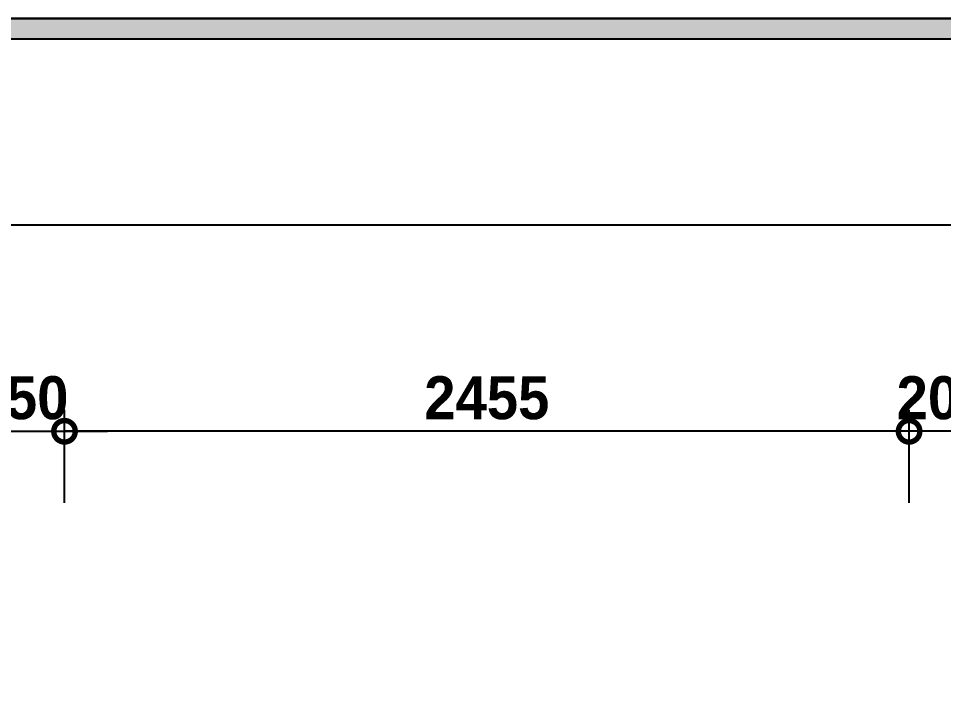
# Model space of a CAD drawing. Header units: inches. Extents: x 4138 to 127072, y -26315 to 43858.
# Drawn here: x 64750 to 67439, y 21071 to 23074 of the extents above; entities that cross this region are included whole.
import ezdxf
from ezdxf.enums import TextEntityAlignment as Align

# ---------------------------------------------------------------- set-up
doc = ezdxf.new("R2010")
doc.units = ezdxf.units.IN
doc.header["$LTSCALE"] = 50
doc.header["$MEASUREMENT"] = 0
for name, color, linetype in [('07-DIM', 5, 'Continuous'), ('07-DIM WAL', 5, 'Continuous'), ('FORM(YOURNAME)-11', 1, 'Continuous')]:
    doc.layers.add(name, color=color, linetype=linetype)
doc.styles.add('YOURNAME', font='HY울릉도M.TTF')
doc.styles.add('넥슨고딕', font='')
doc.styles.get('넥슨고딕').set_extended_font_data('NEXON Lv1 Gothic Bold', bold=True)
doc.dimstyles.new('50', dxfattribs={"dimscale": 50, "dimtxt": 2.5, "dimasz": 2.5, "dimexe": 1.25, "dimexo": 2, "dimtad": 1, "dimdec": 0, "dimtxsty": '넥슨고딕', "dimblk": 'DOTSMALL', "dimcen": 2.5, "dimclrd": 1, "dimclre": 1, "dimclrt": 2, "dimadec": 0, "dimazin": 0, "dimtfac": 1, "dimtdec": 0, "dimtix": 1, "dimtmove": 0, "dimatfit": 3, "dimldrblk": 'DOTSMALL', "dimfxl": 1.25, "dimarcsym": 0})

# ---------------------------------------------------------------- blocks, each defined once
blk = doc.blocks.new('FORM-PLAN')
at = {"layer": 'FORM(YOURNAME)-11'}
h = blk.add_hatch(color=256, dxfattribs=at)
h.dxf.hatch_style = 1
h.paths.add_polyline_path([(-71444.2, 55115.2), (10555.8, 55115.2), (10555.8, 54915.2), (-71444.2, 54915.2)])
h.paths.add_polyline_path([(-71444.2, -2084.8), (10555.8, -2084.8), (10555.8, -2284.8), (-71444.2, -2284.8)])
at = {"layer": 'Defpoints', "color": 158}
for points in [[(-71444.2, -2284.8), (10555.8, -2284.8), (10555.8, 55115.2), (-71444.2, 55115.2)], [(-69444.2, 53115.2), (-64.2, 53115.2), (-64.2, 1215.2), (-69444.2, 1215.2)]]:
    blk.add_lwpolyline(points, close=True, dxfattribs=at)
at = {"layer": 'FORM(YOURNAME)-11'}
blk.add_lwpolyline([(-71444.2, 55115.2), (10555.8, 55115.2), (10555.8, 54915.2), (-71444.2, 54915.2)], close=True, dxfattribs=at)
at = {"layer": 'FORM(YOURNAME)-11', "color": 3, "style": 'YOURNAME'}
for tag, height, p in [('1', 450.5, (9905.3, 18187.7)), ('2', 450.5, (9905.3, 17544.1)), ('3', 450.5, (9905.3, 16257)), ('4', 450.5, (9905.3, 14326.3)), ('5', 514.9, (9905.3, 12009.4)), ('6', 514.9, (9905.3, 9756.9)), ('7', 514.9, (9905.3, 7504.4)), ('8', 514.9, (9905.3, 5251.9)), ('9', 514.9, (9905.3, 2999.4)), ('10', 514.9, (5655, 811.3)), ('11', 514.9, (9905.3, 746.9)), ('12', 514.9, (5655, -1441.2)), ('13', 514.9, (9905.3, -1441.2))]:
    blk.add_attdef(tag, text='', height=height, dxfattribs=at).set_placement(p, align=Align.MIDDLE_RIGHT)
blk = doc.blocks.new('_DOTSMALL')
at = {"color": 0, "linetype": 'ByBlock', "const_width": 0.5}
blk.add_lwpolyline([(-0.0625, 0, 1), (0.0625, 0, 1)], format="xyb", close=True, dxfattribs=at)
blk = doc.blocks.new('*D49')
at = {"layer": '07-DIM', "color": 1, "lineweight": -2, "transparency": 16777216}
for p, q in [((67338.9, 21666.1), (67338.9, 21936.5)), ((67538.9, 21666.1), (67538.9, 21936.5)), ((67338.9, 21874), (67213.9, 21874)), ((67538.9, 21874), (67338.9, 21874)), ((67538.9, 21874), (67663.9, 21874))]:
    blk.add_line(p, q, dxfattribs=at)
at = {"layer": 'Defpoints', "color": 0, "transparency": 16777216}
for p in [(67338.9, 21874), (67338.9, 21566.1), (67538.9, 21566.1)]:
    blk.add_point(p, dxfattribs=at)
at = {"layer": '07-DIM', "color": 1, "lineweight": -2, "transparency": 16777216, "xscale": 125, "yscale": 125, "zscale": 125}
blk.add_blockref('_DOTSMALL', (67338.9, 21874), dxfattribs=at)
at = {"layer": '07-DIM', "color": 1, "lineweight": -2, "transparency": 16777216, "xscale": 125, "yscale": 125, "zscale": 125, "rotation": 180}
blk.add_blockref('_DOTSMALL', (67538.9, 21874), dxfattribs=at)
at = {"layer": '07-DIM', "color": 2, "transparency": 16777216, "insert": (67438.9, 21970.8), "char_height": 125, "attachment_point": 5, "style": '넥슨고딕'}
blk.add_mtext('200', dxfattribs=at)
blk = doc.blocks.new('*D50')
at = {"layer": '07-DIM', "color": 1, "lineweight": -2, "transparency": 16777216}
for p, q in [((64883.9, 21666.1), (64883.9, 21936.5)), ((67338.9, 21666.1), (67338.9, 21936.5)), ((67338.9, 21874), (64883.9, 21874))]:
    blk.add_line(p, q, dxfattribs=at)
at = {"layer": 'Defpoints', "color": 0, "transparency": 16777216}
for p in [(64883.9, 21874), (64883.9, 21566.1), (67338.9, 21566.1)]:
    blk.add_point(p, dxfattribs=at)
at = {"layer": '07-DIM', "color": 1, "lineweight": -2, "transparency": 16777216, "xscale": 125, "yscale": 125, "zscale": 125, "rotation": 180}
blk.add_blockref('_DOTSMALL', (64883.9, 21874), dxfattribs=at)
at = {"layer": '07-DIM', "color": 1, "lineweight": -2, "transparency": 16777216, "xscale": 125, "yscale": 125, "zscale": 125}
blk.add_blockref('_DOTSMALL', (67338.9, 21874), dxfattribs=at)
at = {"layer": '07-DIM', "color": 2, "transparency": 16777216, "insert": (66111.4, 21970.8), "char_height": 125, "attachment_point": 5, "style": '넥슨고딕'}
blk.add_mtext('2455', dxfattribs=at)
blk = doc.blocks.new('*D51')
at = {"layer": '07-DIM', "color": 1, "lineweight": -2, "transparency": 16777216}
for p, q in [((64633.9, 21666.1), (64633.9, 21936.5)), ((64883.9, 21666.1), (64883.9, 21936.5)), ((64633.9, 21874), (64508.9, 21874)), ((64633.9, 21874), (64883.9, 21874)), ((64883.9, 21874), (65008.9, 21874))]:
    blk.add_line(p, q, dxfattribs=at)
at = {"layer": 'Defpoints', "color": 0, "transparency": 16777216}
for p in [(64883.9, 21874), (64633.9, 21566.1), (64883.9, 21566.1)]:
    blk.add_point(p, dxfattribs=at)
at = {"layer": '07-DIM', "color": 1, "lineweight": -2, "transparency": 16777216, "xscale": 125, "yscale": 125, "zscale": 125}
blk.add_blockref('_DOTSMALL', (64633.9, 21874), dxfattribs=at)
at = {"layer": '07-DIM', "color": 1, "lineweight": -2, "transparency": 16777216, "xscale": 125, "yscale": 125, "zscale": 125, "rotation": 180}
blk.add_blockref('_DOTSMALL', (64883.9, 21874), dxfattribs=at)
at = {"layer": '07-DIM', "color": 2, "transparency": 16777216, "insert": (64758.9, 21970.8), "char_height": 125, "attachment_point": 5, "style": '넥슨고딕'}
blk.add_mtext('250', dxfattribs=at)

msp = doc.modelspace()

# ---------------------------------------------------------------- block references
at = {"layer": '07-DIM WAL', "xscale": 0.3, "yscale": 0.3, "zscale": 0.3}
msp.add_blockref('FORM-PLAN', (78071.7, 6539.4), dxfattribs=at)

# ---------------------------------------------------------------- dimensions: what is measured, and where the dimension line sits
at = {"layer": '07-DIM'}
for base, p1, p2, picture, middle in [((64883.9, 21874), (64633.9, 21566.1), (64883.9, 21566.1), '*D51', (64758.9, 21970.8)), ((64883.9, 21874), (67338.9, 21566.1), (64883.9, 21566.1), '*D50', (66111.4, 21970.8)), ((67338.9, 21874), (67538.9, 21566.1), (67338.9, 21566.1), '*D49', (67438.9, 21970.8))]:
    dim = msp.add_linear_dim(base=base, p1=p1, p2=p2, dimstyle='50', dxfattribs=at)
    dim.commit()
    dim.dimension.update_dxf_attribs({"geometry": picture, "text_midpoint": middle})

doc.saveas('drawing.dxf')
